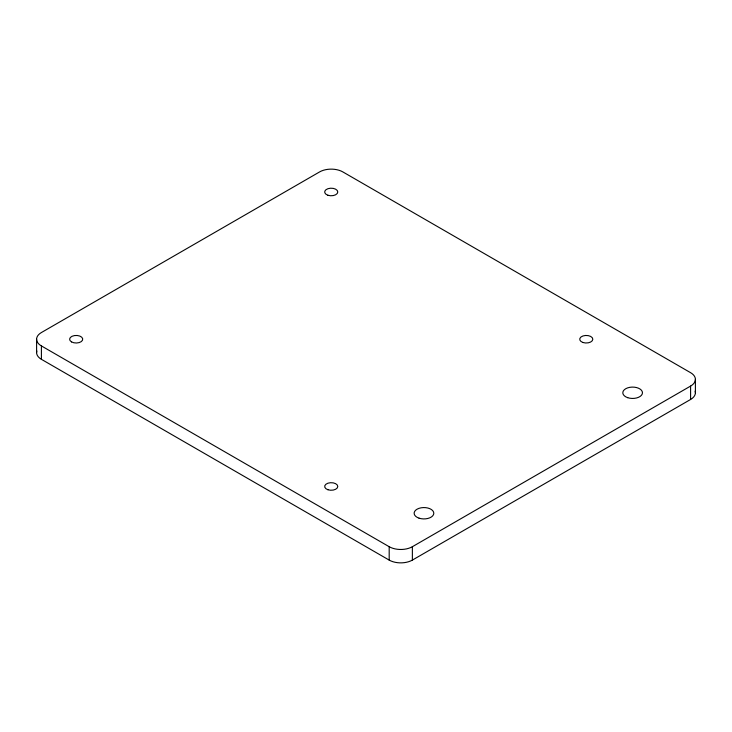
<?xml version="1.0" encoding="UTF-8"?>
<svg xmlns="http://www.w3.org/2000/svg" width="732" height="732" viewBox="0 0 732 732"><rect width="100%" height="100%" fill="white"/><g stroke="black" fill="none" stroke-linecap="round" stroke-linejoin="round"><path stroke-width="1.1" d="M41.404 345.925L389.186 546.712A16.397 9.461 0 0 0 412.372 546.712L690.596 386.075A16.397 9.461 0 0 0 690.596 372.689L342.814 171.901A16.397 9.461 0 0 0 319.628 171.901L41.404 332.538A16.397 9.461 0 0 0 41.404 345.925L41.404 359.311L389.186 560.099A16.397 9.461 0 0 0 412.372 560.099L690.596 399.462A16.397 9.461 0 0 0 695.153 391.126M695.4 379.386L695.4 392.773M690.596 386.075L690.596 399.462M412.372 546.712L412.372 560.099M389.186 546.712L389.186 560.099M36.6 339.227L36.6 352.614M41.404 359.311A16.397 9.461 0 0 1 36.847 350.967M627.717 397.686A9.836 5.682 0 0 0 642.467 392.773A9.836 5.682 0 0 0 627.717 387.85A9.836 5.682 0 0 0 627.717 397.686M419.043 518.164A9.836 5.682 0 0 0 433.802 513.251A9.836 5.682 0 0 0 419.043 508.328A9.836 5.682 0 0 0 419.043 518.164M327.945 489.754A6.561 3.788 0 0 0 337.781 486.478A6.561 3.788 0 0 0 327.945 483.193A6.561 3.788 0 0 0 327.945 489.754M71.544 341.908A6.561 3.788 0 0 0 82.515 340.206A6.561 3.788 0 0 0 74.481 335.567A6.561 3.788 0 0 0 71.544 341.908M582.983 342.503A6.561 3.788 0 0 0 592.819 339.227A6.561 3.788 0 0 0 582.983 335.951A6.561 3.788 0 0 0 582.983 342.503M327.945 195.261A6.561 3.788 0 0 0 337.781 191.985A6.561 3.788 0 0 0 327.945 188.7A6.561 3.788 0 0 0 327.945 195.261"/></g></svg>
